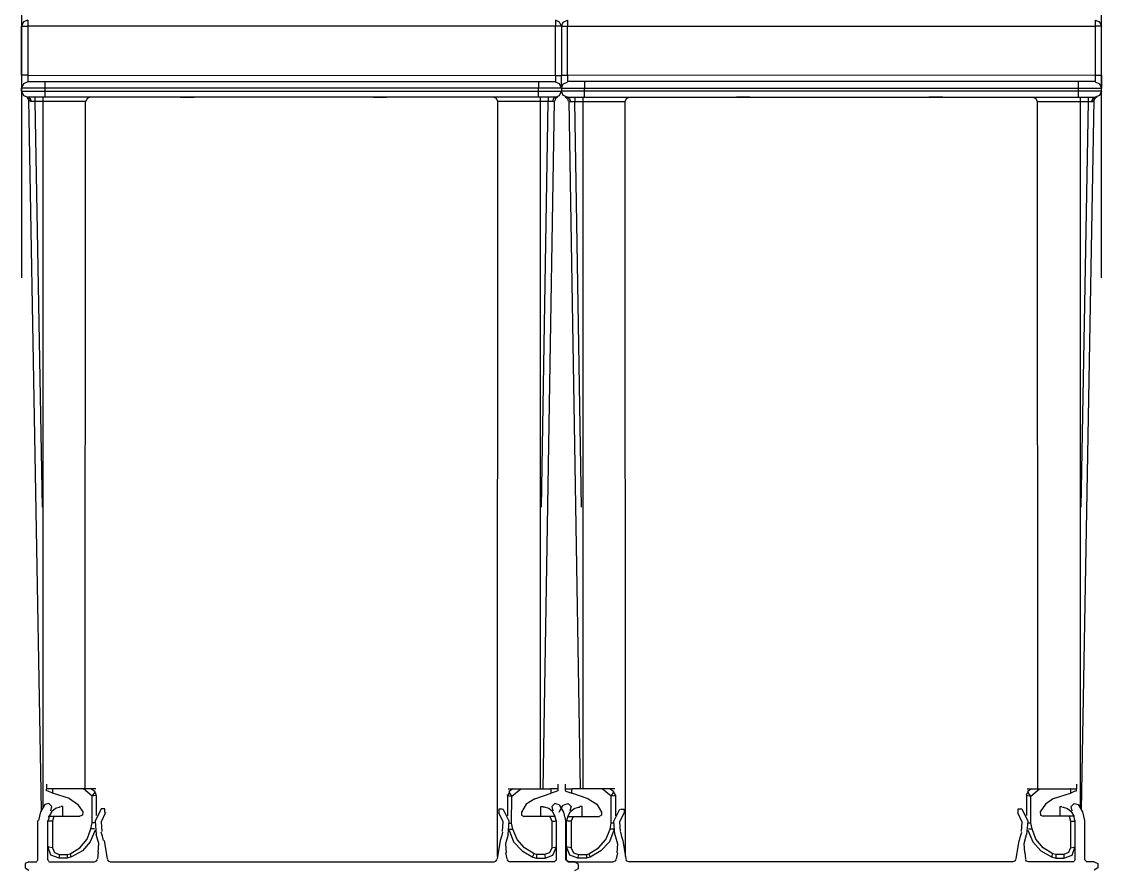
# Model space of a CAD drawing. Header units: millimetres. Extents: x 0 to 99.3, y 0 to 70.2.
# Drawn here: x 21.5527 to 21.7306, y 31.1123 to 31.2522 of the extents above; entities that cross this region are included whole.
import ezdxf

# ---------------------------------------------------------------- set-up
doc = ezdxf.new("R2010")
doc.units = ezdxf.units.MM
doc.layers.add('Muebles', color=2, linetype='Continuous')

# ---------------------------------------------------------------- blocks, each defined once
blk = doc.blocks.new('racki')
at = {"layer": 'Muebles'}
for p, q in [((1558.97883, 470.62778), (1558.97823, 470.62748)), ((1558.97823, 470.62748), (1558.97823, 470.62678)), ((1558.97823, 470.62678), (1558.97883, 470.62638)), ((1559.0694, 470.62735), (1559.0688, 470.62775)), ((1559.0688, 470.62635), (1559.0694, 470.62665)), ((1559.0694, 470.62665), (1559.0694, 470.62735)), ((1559.58703, 470.62735), (1559.58763, 470.62775)), ((1559.58703, 470.62665), (1559.58703, 470.62735)), ((1559.58763, 470.62635), (1559.58703, 470.62665)), ((1559.6732, 470.62778), (1559.6726, 470.62748)), ((1559.6726, 470.62748), (1559.6726, 470.62678)), ((1559.6726, 470.62678), (1559.6732, 470.62638)), ((1558.97883, 470.62638), (1558.98003, 470.62638)), ((1558.98013, 470.62617), (1558.98003, 470.62627)), ((1558.98023, 470.62607), (1558.98013, 470.62617)), ((1558.98033, 470.62607), (1558.98033, 470.61957)), ((1558.98183, 470.62607), (1558.98183, 470.61957)), ((1558.98243, 470.62527), (1558.98183, 470.62387)), ((1558.98203, 470.62617), (1558.98193, 470.62607)), ((1558.98213, 470.62627), (1558.98203, 470.62617)), ((1558.98213, 470.62637), (1558.98954, 470.62637)), ((1558.98373, 470.62577), (1558.98243, 470.62527)), ((1558.98263, 470.62407), (1558.98303, 470.62487)), ((1558.98303, 470.62487), (1558.98383, 470.62517)), ((1558.98513, 470.62577), (1558.98373, 470.62577)), ((1558.98373, 470.62557), (1558.98373, 470.62577)), ((1558.98383, 470.62517), (1558.98373, 470.62557)), ((1558.98383, 470.62517), (1558.98513, 470.62517)), ((1558.98573, 470.62557), (1558.98513, 470.62577)), ((1558.98513, 470.62567), (1558.98513, 470.62577)), ((1558.98513, 470.62547), (1558.98513, 470.62567)), ((1558.98513, 470.62517), (1558.98513, 470.62547)), ((1558.98513, 470.62517), (1558.98553, 470.62507)), ((1558.98563, 470.62527), (1558.98553, 470.62507)), ((1558.98553, 470.62507), (1558.98713, 470.62407)), ((1558.98573, 470.62547), (1558.98563, 470.62527)), ((1558.98573, 470.62557), (1558.98573, 470.62547)), ((1558.98753, 470.62457), (1558.98573, 470.62557)), ((1558.98984, 470.62627), (1558.98954, 470.62637)), ((1558.99004, 470.62597), (1558.98984, 470.62627)), ((1558.99024, 470.62487), (1558.99004, 470.62587)), ((1558.99024, 470.62337), (1558.99014, 470.62487)), ((1558.99114, 470.62287), (1558.99164, 470.62587)), ((1558.99157, 470.62546), (1558.99154, 470.5011)), ((1558.99184, 470.62627), (1558.99164, 470.62597)), ((1558.99214, 470.62637), (1558.99184, 470.62627)), ((1559.05539, 470.62636), (1558.99214, 470.62637)), ((1559.05569, 470.62626), (1559.05539, 470.62636)), ((1559.05589, 470.62595), (1559.05569, 470.62626)), ((1559.05639, 470.62285), (1559.05589, 470.62585)), ((1559.05739, 470.62485), (1559.05729, 470.62335)), ((1559.05739, 470.62485), (1559.05749, 470.62585)), ((1559.05769, 470.62625), (1559.05749, 470.62595)), ((1559.05799, 470.62635), (1559.05769, 470.62625)), ((1559.0655, 470.62635), (1559.05799, 470.62635)), ((1559.05999, 470.62455), (1559.0618, 470.62555)), ((1559.062, 470.62505), (1559.0604, 470.62405)), ((1559.0618, 470.62555), (1559.0625, 470.62575)), ((1559.0618, 470.62555), (1559.0619, 470.62545)), ((1559.0619, 470.62545), (1559.0619, 470.62525)), ((1559.0619, 470.62525), (1559.062, 470.62505)), ((1559.0625, 470.62515), (1559.062, 470.62505)), ((1559.0625, 470.62575), (1559.0638, 470.62575)), ((1559.0625, 470.62565), (1559.0625, 470.62575)), ((1559.0625, 470.62545), (1559.0625, 470.62565)), ((1559.0625, 470.62515), (1559.0625, 470.62545)), ((1559.0638, 470.62515), (1559.0625, 470.62515)), ((1559.0638, 470.62555), (1559.0638, 470.62575)), ((1559.0638, 470.62575), (1559.0652, 470.62525)), ((1559.0638, 470.62515), (1559.0638, 470.62555)), ((1559.0646, 470.62485), (1559.0638, 470.62515)), ((1559.0649, 470.62405), (1559.0646, 470.62485)), ((1559.0652, 470.62525), (1559.0657, 470.62385)), ((1559.0656, 470.62615), (1559.0655, 470.62625)), ((1559.0657, 470.62605), (1559.0656, 470.62615)), ((1559.0657, 470.62605), (1559.0657, 470.61955)), ((1559.0674, 470.62615), (1559.0673, 470.62605)), ((1559.0673, 470.62605), (1559.0673, 470.61955)), ((1559.0675, 470.62625), (1559.0674, 470.62615)), ((1559.0688, 470.62635), (1559.0675, 470.62635)), ((1559.58763, 470.62635), (1559.58893, 470.62635)), ((1559.58893, 470.62625), (1559.58903, 470.62615)), ((1559.58903, 470.62615), (1559.58913, 470.62605)), ((1559.58913, 470.62605), (1559.58913, 470.61955)), ((1559.59073, 470.62605), (1559.59083, 470.62615)), ((1559.59073, 470.62605), (1559.59073, 470.61955)), ((1559.59123, 470.62525), (1559.59073, 470.62385)), ((1559.59083, 470.62615), (1559.59093, 470.62625)), ((1559.59093, 470.62635), (1559.59844, 470.62635)), ((1559.59263, 470.62575), (1559.59123, 470.62525)), ((1559.59153, 470.62405), (1559.59183, 470.62485)), ((1559.59183, 470.62485), (1559.59263, 470.62515)), ((1559.59393, 470.62575), (1559.59263, 470.62575)), ((1559.59263, 470.62555), (1559.59263, 470.62575)), ((1559.59263, 470.62515), (1559.59263, 470.62555)), ((1559.59263, 470.62515), (1559.59393, 470.62515)), ((1559.59463, 470.62555), (1559.59393, 470.62575)), ((1559.59393, 470.62565), (1559.59393, 470.62575)), ((1559.59393, 470.62545), (1559.59393, 470.62565)), ((1559.59393, 470.62515), (1559.59393, 470.62545)), ((1559.59393, 470.62515), (1559.59443, 470.62505)), ((1559.59453, 470.62525), (1559.59443, 470.62505)), ((1559.59443, 470.62505), (1559.59603, 470.62405)), ((1559.59463, 470.62555), (1559.59453, 470.62545)), ((1559.59453, 470.62545), (1559.59453, 470.62525)), ((1559.59643, 470.62455), (1559.59463, 470.62555)), ((1559.59844, 470.62635), (1559.59874, 470.62625)), ((1559.59874, 470.62625), (1559.59894, 470.62595)), ((1559.59904, 470.62485), (1559.59894, 470.62585)), ((1559.59904, 470.62485), (1559.59914, 470.62335)), ((1559.60004, 470.62285), (1559.60054, 470.62585)), ((1559.60054, 470.62595), (1559.60074, 470.62626)), ((1559.60074, 470.62626), (1559.60104, 470.62636)), ((1559.60104, 470.62636), (1559.66429, 470.62637)), ((1559.66429, 470.62637), (1559.66459, 470.62627)), ((1559.66459, 470.62627), (1559.66479, 470.62597)), ((1559.66529, 470.62287), (1559.66479, 470.62587)), ((1559.66486, 470.62546), (1559.66489, 470.5011)), ((1559.66619, 470.62487), (1559.66639, 470.62587)), ((1559.66619, 470.62337), (1559.66629, 470.62487)), ((1559.66639, 470.62597), (1559.66659, 470.62627)), ((1559.66659, 470.62627), (1559.66689, 470.62637)), ((1559.6743, 470.62637), (1559.66689, 470.62637)), ((1559.66889, 470.62457), (1559.6707, 470.62557)), ((1559.6709, 470.62507), (1559.66929, 470.62407)), ((1559.6707, 470.62557), (1559.6713, 470.62577)), ((1559.6707, 470.62557), (1559.6707, 470.62547)), ((1559.6707, 470.62547), (1559.6708, 470.62527)), ((1559.6708, 470.62527), (1559.6709, 470.62507)), ((1559.6713, 470.62517), (1559.6709, 470.62507)), ((1559.6713, 470.62577), (1559.6727, 470.62577)), ((1559.6713, 470.62567), (1559.6713, 470.62577)), ((1559.6713, 470.62547), (1559.6713, 470.62567)), ((1559.6713, 470.62517), (1559.6713, 470.62547)), ((1559.6726, 470.62517), (1559.6713, 470.62517)), ((1559.6726, 470.62517), (1559.6727, 470.62557)), ((1559.6734, 470.62487), (1559.6726, 470.62517)), ((1559.6727, 470.62557), (1559.6727, 470.62577)), ((1559.6727, 470.62577), (1559.674, 470.62527)), ((1559.6732, 470.62638), (1559.6744, 470.62638)), ((1559.6738, 470.62407), (1559.6734, 470.62487)), ((1559.674, 470.62527), (1559.6746, 470.62387)), ((1559.6743, 470.62627), (1559.6744, 470.62617)), ((1559.6745, 470.62617), (1559.6744, 470.62627)), ((1559.6744, 470.62617), (1559.6745, 470.62607)), ((1559.6746, 470.62607), (1559.6745, 470.62617)), ((1559.6746, 470.62607), (1559.6746, 470.61957)), ((1559.6747, 470.62607), (1559.6747, 470.61957)), ((1558.98213, 470.62397), (1558.98183, 470.62387)), ((1558.98263, 470.62407), (1558.98213, 470.62397)), ((1558.98263, 470.61967), (1558.98263, 470.62407)), ((1558.98713, 470.62407), (1558.98833, 470.62267)), ((1558.98894, 470.62307), (1558.98753, 470.62457)), ((1558.98964, 470.62117), (1558.98894, 470.62307)), ((1558.98984, 470.62187), (1558.99024, 470.62337)), ((1559.05729, 470.62335), (1559.05769, 470.62185)), ((1559.05789, 470.62115), (1559.05869, 470.62305)), ((1559.05869, 470.62305), (1559.05999, 470.62455)), ((1559.0604, 470.62405), (1559.05919, 470.62265)), ((1559.0649, 470.61965), (1559.0649, 470.62405)), ((1559.0649, 470.62405), (1559.0655, 470.62395)), ((1559.0655, 470.62395), (1559.0657, 470.62385)), ((1559.59093, 470.62395), (1559.59073, 470.62385)), ((1559.59153, 470.62405), (1559.59093, 470.62395)), ((1559.59153, 470.61965), (1559.59153, 470.62405)), ((1559.59603, 470.62405), (1559.59724, 470.62265)), ((1559.59774, 470.62305), (1559.59643, 470.62455)), ((1559.59854, 470.62115), (1559.59774, 470.62305)), ((1559.59914, 470.62335), (1559.59874, 470.62185)), ((1559.66659, 470.62187), (1559.66619, 470.62337)), ((1559.66679, 470.62117), (1559.66749, 470.62307)), ((1559.66749, 470.62307), (1559.66889, 470.62457)), ((1559.66929, 470.62407), (1559.66809, 470.62267)), ((1559.6738, 470.61967), (1559.6738, 470.62407)), ((1559.6738, 470.62407), (1559.6743, 470.62397)), ((1559.6743, 470.62397), (1559.6746, 470.62387)), ((1558.98833, 470.62267), (1558.98904, 470.62097)), ((1558.98984, 470.62187), (1558.98964, 470.61967)), ((1558.99074, 470.62137), (1558.99064, 470.61977)), ((1558.99074, 470.62147), (1558.99094, 470.62217)), ((1558.99094, 470.62217), (1558.99114, 470.62287)), ((1559.05649, 470.62285), (1559.05669, 470.62215)), ((1559.05669, 470.62215), (1559.05689, 470.62145)), ((1559.05689, 470.61975), (1559.05679, 470.62135)), ((1559.05789, 470.61965), (1559.05769, 470.62185)), ((1559.05919, 470.62265), (1559.05859, 470.62095)), ((1559.59724, 470.62265), (1559.59784, 470.62095)), ((1559.59854, 470.61965), (1559.59874, 470.62185)), ((1559.59974, 470.62215), (1559.59954, 470.62145)), ((1559.59954, 470.61975), (1559.59964, 470.62135)), ((1559.59994, 470.62285), (1559.59974, 470.62215)), ((1559.66549, 470.62217), (1559.66529, 470.62287)), ((1559.66569, 470.62147), (1559.66549, 470.62217)), ((1559.66569, 470.62137), (1559.66579, 470.61977)), ((1559.66659, 470.62187), (1559.66679, 470.61967)), ((1559.66809, 470.62267), (1559.66739, 470.62097)), ((1558.98033, 470.61957), (1558.98063, 470.61817)), ((1558.98213, 470.61967), (1558.98183, 470.61957)), ((1558.98193, 470.61957), (1558.98213, 470.61877)), ((1558.98263, 470.61967), (1558.98213, 470.61967)), ((1558.98293, 470.61887), (1558.98263, 470.61967)), ((1558.98904, 470.62097), (1558.98924, 470.61997)), ((1558.98934, 470.62097), (1558.98904, 470.62097)), ((1558.98924, 470.61997), (1558.98923, 470.61556)), ((1558.98964, 470.61997), (1558.98924, 470.61997)), ((1558.98964, 470.62097), (1558.98934, 470.62097)), ((1558.98964, 470.61967), (1558.99064, 470.61767)), ((1558.99064, 470.61977), (1558.99134, 470.61827)), ((1559.05619, 470.61825), (1559.05689, 470.61975)), ((1559.05689, 470.61765), (1559.05789, 470.61965)), ((1559.05799, 470.62095), (1559.05819, 470.62095)), ((1559.05799, 470.61995), (1559.05839, 470.61995)), ((1559.05819, 470.62095), (1559.05859, 470.62095)), ((1559.05859, 470.62095), (1559.05839, 470.61995)), ((1559.05839, 470.61995), (1559.05839, 470.61555)), ((1559.0647, 470.61885), (1559.0649, 470.61965)), ((1559.0649, 470.61965), (1559.0655, 470.61965)), ((1559.0654, 470.61875), (1559.0656, 470.61955)), ((1559.0655, 470.61965), (1559.0657, 470.61955)), ((1559.0669, 470.61815), (1559.0672, 470.61955)), ((1559.58953, 470.61815), (1559.58923, 470.61955)), ((1559.59093, 470.61965), (1559.59073, 470.61955)), ((1559.59103, 470.61875), (1559.59083, 470.61955)), ((1559.59153, 470.61965), (1559.59093, 470.61965)), ((1559.59173, 470.61885), (1559.59153, 470.61965)), ((1559.59784, 470.62095), (1559.59804, 470.61995)), ((1559.59824, 470.62095), (1559.59784, 470.62095)), ((1559.59804, 470.61995), (1559.59804, 470.61555)), ((1559.59844, 470.61995), (1559.59804, 470.61995)), ((1559.59844, 470.62095), (1559.59824, 470.62095)), ((1559.59954, 470.61765), (1559.59854, 470.61965)), ((1559.60024, 470.61825), (1559.59954, 470.61975)), ((1559.66579, 470.61977), (1559.66509, 470.61827)), ((1559.66679, 470.61967), (1559.66579, 470.61767)), ((1559.66679, 470.62097), (1559.66709, 470.62097)), ((1559.66679, 470.61997), (1559.66719, 470.61997)), ((1559.66709, 470.62097), (1559.66739, 470.62097)), ((1559.66739, 470.62097), (1559.66719, 470.61997)), ((1559.66719, 470.61997), (1559.66719, 470.61556)), ((1559.6735, 470.61887), (1559.6738, 470.61967)), ((1559.6738, 470.61967), (1559.6743, 470.61967)), ((1559.6743, 470.61967), (1559.6746, 470.61957)), ((1559.6745, 470.61957), (1559.6743, 470.61877)), ((1559.6747, 470.61957), (1559.675, 470.61817)), ((1558.98063, 470.61817), (1558.98133, 470.61697)), ((1558.98203, 470.61887), (1558.98213, 470.61887)), ((1558.98213, 470.61887), (1558.98233, 470.61887)), ((1558.98213, 470.61877), (1558.98253, 470.61807)), ((1558.98233, 470.61887), (1558.98253, 470.61887)), ((1558.98263, 470.61727), (1558.98243, 470.61797)), ((1558.98253, 470.61887), (1558.98293, 470.61887)), ((1558.98253, 470.61807), (1558.98313, 470.61757)), ((1558.98293, 470.61887), (1558.98723, 470.61887)), ((1558.98443, 470.61887), (1558.98443, 470.61727)), ((1558.98683, 470.61687), (1558.98763, 470.61817)), ((1558.98763, 470.61867), (1558.98723, 470.61887)), ((1558.98763, 470.61817), (1558.98763, 470.61867)), ((1558.98993, 470.61536), (1558.98994, 470.61877)), ((1558.99074, 470.61767), (1558.99134, 470.61766)), ((1558.99134, 470.61766), (1558.99134, 470.61827)), ((1559.05629, 470.61825), (1559.05629, 470.61765)), ((1559.05769, 470.61535), (1559.05769, 470.61875)), ((1559.05989, 470.61815), (1559.05999, 470.61865)), ((1559.06079, 470.61685), (1559.05989, 470.61815)), ((1559.05999, 470.61865), (1559.06039, 470.61885)), ((1559.0647, 470.61885), (1559.06039, 470.61885)), ((1559.0632, 470.61885), (1559.0632, 470.61725)), ((1559.0644, 470.61755), (1559.065, 470.61805)), ((1559.065, 470.61885), (1559.0647, 470.61885)), ((1559.0653, 470.61885), (1559.065, 470.61885)), ((1559.065, 470.61805), (1559.0654, 470.61875)), ((1559.0652, 470.61795), (1559.065, 470.61725)), ((1559.0655, 470.61885), (1559.0653, 470.61885)), ((1559.0656, 470.61885), (1559.0655, 470.61885)), ((1559.0662, 470.61694), (1559.0669, 470.61815)), ((1559.06674, 470.61787), (1559.0688, 470.50078)), ((1559.58969, 470.61787), (1559.58763, 470.50078)), ((1559.59023, 470.61694), (1559.58953, 470.61815)), ((1559.59083, 470.61885), (1559.59093, 470.61885)), ((1559.59093, 470.61885), (1559.59113, 470.61885)), ((1559.59143, 470.61805), (1559.59103, 470.61875)), ((1559.59113, 470.61885), (1559.59143, 470.61885)), ((1559.59123, 470.61795), (1559.59143, 470.61725)), ((1559.59143, 470.61885), (1559.59173, 470.61885)), ((1559.59203, 470.61755), (1559.59143, 470.61805)), ((1559.59173, 470.61885), (1559.59604, 470.61885)), ((1559.59323, 470.61885), (1559.59323, 470.61725)), ((1559.59564, 470.61685), (1559.59654, 470.61815)), ((1559.59644, 470.61865), (1559.59604, 470.61885)), ((1559.59654, 470.61815), (1559.59644, 470.61865)), ((1559.59874, 470.61535), (1559.59874, 470.61875)), ((1559.60014, 470.61825), (1559.60014, 470.61765)), ((1559.66509, 470.61766), (1559.66509, 470.61827)), ((1559.66569, 470.61767), (1559.66509, 470.61766)), ((1559.66649, 470.61536), (1559.66649, 470.61877)), ((1559.6688, 470.61867), (1559.6692, 470.61887)), ((1559.6688, 470.61817), (1559.6688, 470.61867)), ((1559.6696, 470.61687), (1559.6688, 470.61817)), ((1559.6735, 470.61887), (1559.6692, 470.61887)), ((1559.672, 470.61887), (1559.672, 470.61727)), ((1559.6739, 470.61807), (1559.6733, 470.61757)), ((1559.6739, 470.61887), (1559.6735, 470.61887)), ((1559.6738, 470.61727), (1559.674, 470.61797)), ((1559.6741, 470.61887), (1559.6739, 470.61887)), ((1559.6743, 470.61877), (1559.6739, 470.61807)), ((1559.6743, 470.61887), (1559.6741, 470.61887)), ((1559.6744, 470.61887), (1559.6743, 470.61887)), ((1559.6758, 470.61817), (1559.6751, 470.61697)), ((1558.98143, 470.61697), (1558.98213, 470.61677)), ((1558.98213, 470.61677), (1558.98263, 470.61727)), ((1558.98543, 470.61597), (1558.98273, 470.61506)), ((1558.98313, 470.61757), (1558.98383, 470.61737)), ((1558.98383, 470.61737), (1558.98393, 470.61737)), ((1558.98393, 470.61737), (1558.98403, 470.61737)), ((1558.98443, 470.61727), (1558.98403, 470.61727)), ((1558.98543, 470.61597), (1558.98683, 470.61687)), ((1559.05629, 470.61765), (1559.05689, 470.61765)), ((1559.06209, 470.61595), (1559.06079, 470.61685)), ((1559.06209, 470.61595), (1559.0649, 470.61504)), ((1559.0632, 470.61725), (1559.0635, 470.61725)), ((1559.0636, 470.61735), (1559.0637, 470.61735)), ((1559.0637, 470.61735), (1559.0644, 470.61755)), ((1559.0637, 470.61735), (1559.0638, 470.61735)), ((1559.065, 470.61725), (1559.0655, 470.61674)), ((1559.0655, 470.61674), (1559.0662, 470.61694)), ((1559.0665, 470.50108), (1559.06653, 470.61751)), ((1559.58993, 470.50108), (1559.5899, 470.61751)), ((1559.59093, 470.61674), (1559.59023, 470.61694)), ((1559.59143, 470.61725), (1559.59093, 470.61674)), ((1559.59433, 470.61595), (1559.59153, 470.61504)), ((1559.59273, 470.61735), (1559.59203, 470.61755)), ((1559.59273, 470.61735), (1559.59263, 470.61735)), ((1559.59283, 470.61735), (1559.59273, 470.61735)), ((1559.59323, 470.61725), (1559.59293, 470.61725)), ((1559.59433, 470.61595), (1559.59564, 470.61685)), ((1559.60014, 470.61765), (1559.59954, 470.61765)), ((1559.671, 470.61597), (1559.6696, 470.61687)), ((1559.671, 470.61597), (1559.6737, 470.61506)), ((1559.672, 470.61727), (1559.6724, 470.61727)), ((1559.6725, 470.61737), (1559.6724, 470.61737)), ((1559.6726, 470.61737), (1559.6725, 470.61737)), ((1559.6733, 470.61757), (1559.6726, 470.61737)), ((1559.6743, 470.61677), (1559.6738, 470.61727)), ((1559.675, 470.61697), (1559.6743, 470.61677)), ((1558.98163, 470.61466), (1558.98193, 470.61476)), ((1558.98163, 470.61436), (1558.98163, 470.61466)), ((1558.98163, 470.61436), (1558.98193, 470.61436)), ((1558.98163, 470.61356), (1558.98163, 470.61436)), ((1558.98193, 470.61476), (1558.98273, 470.61506)), ((1558.98193, 470.61436), (1558.98263, 470.61436)), ((1558.98223, 470.501), (1558.98412, 470.61436)), ((1558.98263, 470.61436), (1558.98283, 470.61436)), ((1558.98273, 470.61506), (1558.98273, 470.61436)), ((1558.98553, 470.61436), (1558.98283, 470.61436)), ((1558.98453, 470.5011), (1558.98456, 470.61436)), ((1558.98773, 470.61436), (1558.98553, 470.61436)), ((1558.98923, 470.61556), (1558.98773, 470.61436)), ((1558.98923, 470.61436), (1558.98773, 470.61436)), ((1558.98903, 470.61436), (1558.98963, 470.61476)), ((1558.98973, 470.61546), (1558.98923, 470.61556)), ((1558.98923, 470.61556), (1558.98953, 470.61506)), ((1558.98983, 470.61436), (1558.98923, 470.61436)), ((1558.98953, 470.61486), (1558.98973, 470.61506)), ((1558.98953, 470.61506), (1558.98963, 470.61476)), ((1558.98993, 470.61536), (1558.98973, 470.61546)), ((1558.98973, 470.61506), (1558.98983, 470.61536)), ((1558.98993, 470.61536), (1558.98993, 470.61526)), ((1559.05769, 470.61535), (1559.05789, 470.61545)), ((1559.05769, 470.61535), (1559.05769, 470.61525)), ((1559.05769, 470.61535), (1559.05779, 470.61505)), ((1559.05779, 470.61505), (1559.05799, 470.61485)), ((1559.05779, 470.61434), (1559.05829, 470.61434)), ((1559.05789, 470.61545), (1559.05839, 470.61555)), ((1559.05799, 470.61505), (1559.05789, 470.61475)), ((1559.05849, 470.61434), (1559.05789, 470.61475)), ((1559.05839, 470.61555), (1559.05799, 470.61505)), ((1559.05829, 470.61434), (1559.05979, 470.61434)), ((1559.05839, 470.61555), (1559.05979, 470.61434)), ((1559.05952, 470.61434), (1559.05949, 470.50108)), ((1559.05979, 470.61434), (1559.06209, 470.61434)), ((1559.06209, 470.61434), (1559.0648, 470.61434)), ((1559.0649, 470.61434), (1559.0648, 470.61434)), ((1559.0649, 470.61434), (1559.0649, 470.61504)), ((1559.0649, 470.61504), (1559.0656, 470.61474)), ((1559.0649, 470.61434), (1559.0656, 470.61434)), ((1559.0656, 470.61474), (1559.0659, 470.61464)), ((1559.0656, 470.61434), (1559.0659, 470.61434)), ((1559.0659, 470.61464), (1559.0659, 470.61434)), ((1559.0659, 470.61354), (1559.0659, 470.61434)), ((1559.59083, 470.61474), (1559.59053, 470.61464)), ((1559.59053, 470.61464), (1559.59053, 470.61434)), ((1559.59053, 470.61354), (1559.59053, 470.61434)), ((1559.59083, 470.61434), (1559.59053, 470.61434)), ((1559.59153, 470.61504), (1559.59083, 470.61474)), ((1559.59153, 470.61434), (1559.59083, 470.61434)), ((1559.59153, 470.61434), (1559.59153, 470.61504)), ((1559.59153, 470.61434), (1559.59163, 470.61434)), ((1559.59433, 470.61434), (1559.59163, 470.61434)), ((1559.59664, 470.61434), (1559.59433, 470.61434)), ((1559.59804, 470.61555), (1559.59664, 470.61434)), ((1559.59814, 470.61434), (1559.59664, 470.61434)), ((1559.59691, 470.61434), (1559.59693, 470.50108)), ((1559.59794, 470.61434), (1559.59854, 470.61475)), ((1559.59854, 470.61545), (1559.59804, 470.61555)), ((1559.59804, 470.61555), (1559.59844, 470.61505)), ((1559.59864, 470.61434), (1559.59814, 470.61434)), ((1559.59864, 470.61505), (1559.59844, 470.61485)), ((1559.59844, 470.61505), (1559.59854, 470.61475)), ((1559.59874, 470.61535), (1559.59854, 470.61545)), ((1559.59874, 470.61535), (1559.59864, 470.61505)), ((1559.59874, 470.61535), (1559.59874, 470.61525)), ((1559.66649, 470.61536), (1559.66669, 470.61546)), ((1559.66649, 470.61536), (1559.66649, 470.61526)), ((1559.66669, 470.61506), (1559.66659, 470.61536)), ((1559.66659, 470.61436), (1559.6672, 470.61436)), ((1559.66669, 470.61546), (1559.66719, 470.61556)), ((1559.66689, 470.61486), (1559.66669, 470.61506)), ((1559.66689, 470.61506), (1559.66679, 470.61476)), ((1559.6674, 470.61436), (1559.66679, 470.61476)), ((1559.66719, 470.61556), (1559.66689, 470.61506)), ((1559.66719, 470.61556), (1559.6687, 470.61436)), ((1559.6672, 470.61436), (1559.6687, 470.61436)), ((1559.6687, 470.61436), (1559.6709, 470.61436)), ((1559.6709, 470.61436), (1559.6736, 470.61436)), ((1559.6719, 470.5011), (1559.67187, 470.61436)), ((1559.6742, 470.501), (1559.67231, 470.61436)), ((1559.6738, 470.61436), (1559.6736, 470.61436)), ((1559.6737, 470.61506), (1559.6737, 470.61436)), ((1559.6745, 470.61476), (1559.6737, 470.61506)), ((1559.6745, 470.61436), (1559.6738, 470.61436)), ((1559.6748, 470.61466), (1559.6745, 470.61476)), ((1559.6748, 470.61436), (1559.6745, 470.61436)), ((1559.6748, 470.61436), (1559.6748, 470.61466)), ((1559.6748, 470.61356), (1559.6748, 470.61436)), ((1558.98435, 470.56795), (1558.98323, 470.5011)), ((1559.0678, 470.50108), (1559.06662, 470.56793)), ((1559.58863, 470.50108), (1559.58981, 470.56793)), ((1559.67208, 470.56795), (1559.6732, 470.5011)), ((1559.07, 470.45529), (1559.07, 470.53015)), ((1559.58643, 470.53015), (1559.58643, 470.45529)), ((1558.98203, 470.5004), (1558.98133, 470.5001)), ((1558.98163, 470.5003), (1558.98203, 470.5006)), ((1558.98203, 470.5006), (1558.98213, 470.501)), ((1558.98203, 470.5004), (1558.98233, 470.5006)), ((1558.98203, 470.5004), (1558.98283, 470.5004)), ((1558.98223, 470.501), (1558.98223, 470.5011)), ((1558.98223, 470.5011), (1558.98243, 470.5011)), ((1558.98233, 470.5006), (1558.98253, 470.5011)), ((1558.98243, 470.5011), (1558.98253, 470.5011)), ((1558.98253, 470.5011), (1558.98323, 470.5011)), ((1558.98283, 470.5004), (1558.98483, 470.5004)), ((1558.98323, 470.5011), (1558.98453, 470.5011)), ((1558.98323, 470.5006), (1558.98323, 470.5011)), ((1558.98323, 470.5004), (1558.98323, 470.5006)), ((1558.98453, 470.5006), (1558.98453, 470.5011)), ((1558.98453, 470.5011), (1558.98723, 470.5011)), ((1558.98453, 470.5004), (1558.98453, 470.5006)), ((1558.98483, 470.5004), (1558.98483, 470.5001)), ((1558.98483, 470.5004), (1559.0662, 470.50038)), ((1558.98723, 470.5011), (1558.98944, 470.5011)), ((1558.98944, 470.5011), (1558.99094, 470.5011)), ((1558.99094, 470.5011), (1558.99154, 470.5011)), ((1558.99154, 470.5011), (1558.99174, 470.5006)), ((1558.99174, 470.5006), (1558.99224, 470.5004)), ((1559.00985, 470.50039), (1559.01205, 470.50039)), ((1559.01205, 470.50039), (1559.00985, 470.50039)), ((1559.00985, 470.50039), (1559.01205, 470.50039)), ((1559.00985, 470.50039), (1559.01205, 470.50039)), ((1559.00985, 470.50039), (1559.01205, 470.50039)), ((1559.01205, 470.50039), (1559.00985, 470.50039)), ((1559.00985, 470.50039), (1559.01205, 470.50039)), ((1559.01205, 470.50039), (1559.00985, 470.50039)), ((1559.00985, 470.50039), (1559.01205, 470.50039)), ((1559.01205, 470.50039), (1559.00985, 470.50039)), ((1559.01205, 470.50039), (1559.00985, 470.50039)), ((1559.01115, 470.50039), (1559.01095, 470.50039)), ((1559.01185, 470.50039), (1559.01115, 470.50039)), ((1559.01185, 470.50039), (1559.01205, 470.50039)), ((1559.01205, 470.50039), (1559.01185, 470.50039)), ((1559.02376, 470.50039), (1559.02697, 470.50039)), ((1559.04388, 470.50038), (1559.04158, 470.50038)), ((1559.04158, 470.50038), (1559.04388, 470.50038)), ((1559.04388, 470.50038), (1559.04158, 470.50038)), ((1559.04158, 470.50038), (1559.04388, 470.50038)), ((1559.04208, 470.50038), (1559.04158, 470.50038)), ((1559.04158, 470.50038), (1559.04388, 470.50038)), ((1559.04388, 470.50038), (1559.04158, 470.50038)), ((1559.04158, 470.50038), (1559.04388, 470.50038)), ((1559.04158, 470.50038), (1559.04388, 470.50038)), ((1559.04158, 470.50038), (1559.04388, 470.50038)), ((1559.04388, 470.50038), (1559.04158, 470.50038)), ((1559.04158, 470.50038), (1559.04388, 470.50038)), ((1559.04158, 470.50038), (1559.04388, 470.50038)), ((1559.04318, 470.50038), (1559.04208, 470.50038)), ((1559.04298, 470.50038), (1559.04278, 470.50038)), ((1559.04368, 470.50038), (1559.04298, 470.50038)), ((1559.04368, 470.50038), (1559.04318, 470.50038)), ((1559.04388, 470.50038), (1559.04368, 470.50038)), ((1559.04368, 470.50038), (1559.04388, 470.50038)), ((1559.04388, 470.50038), (1559.04368, 470.50038)), ((1559.05869, 470.50038), (1559.05919, 470.50058)), ((1559.05919, 470.50058), (1559.05939, 470.50108)), ((1559.05949, 470.50108), (1559.05999, 470.50108)), ((1559.05999, 470.50108), (1559.0615, 470.50108)), ((1559.0615, 470.50108), (1559.0638, 470.50108)), ((1559.0638, 470.50108), (1559.0665, 470.50108)), ((1559.0662, 470.50008), (1559.0662, 470.50038)), ((1559.0662, 470.50038), (1559.0681, 470.50038)), ((1559.0665, 470.50108), (1559.0678, 470.50108)), ((1559.0665, 470.50058), (1559.0665, 470.50108)), ((1559.0665, 470.50038), (1559.0665, 470.50058)), ((1559.0678, 470.50108), (1559.0684, 470.50108)), ((1559.0678, 470.50058), (1559.0678, 470.50108)), ((1559.0678, 470.50038), (1559.0678, 470.50058)), ((1559.0681, 470.50038), (1559.069, 470.50038)), ((1559.0686, 470.50058), (1559.0684, 470.50108)), ((1559.0684, 470.50108), (1559.0686, 470.50108)), ((1559.0686, 470.50108), (1559.0687, 470.50088)), ((1559.069, 470.50038), (1559.0686, 470.50058)), ((1559.0687, 470.50088), (1559.0688, 470.50088)), ((1559.0688, 470.50098), (1559.0688, 470.50078)), ((1559.0688, 470.50088), (1559.0688, 470.50068)), ((1559.0688, 470.50088), (1559.0688, 470.50078)), ((1559.0688, 470.50078), (1559.0689, 470.50068)), ((1559.0688, 470.50068), (1559.069, 470.50048)), ((1559.0689, 470.50068), (1559.069, 470.50058)), ((1559.069, 470.50058), (1559.069, 470.50038)), ((1559.069, 470.50058), (1559.069, 470.50048)), ((1559.069, 470.50048), (1559.0693, 470.50028)), ((1559.0697, 470.50008), (1559.069, 470.50038)), ((1559.58673, 470.50008), (1559.58743, 470.50038)), ((1559.58743, 470.50048), (1559.58713, 470.50028)), ((1559.58763, 470.50068), (1559.58743, 470.50048)), ((1559.58753, 470.50068), (1559.58743, 470.50058)), ((1559.58743, 470.50058), (1559.58743, 470.50038)), ((1559.58743, 470.50038), (1559.58783, 470.50058)), ((1559.58743, 470.50058), (1559.58743, 470.50048)), ((1559.58833, 470.50038), (1559.58743, 470.50038)), ((1559.58763, 470.50078), (1559.58753, 470.50068)), ((1559.58763, 470.50098), (1559.58763, 470.50078)), ((1559.58763, 470.50088), (1559.58763, 470.50068)), ((1559.58773, 470.50088), (1559.58763, 470.50088)), ((1559.58763, 470.50088), (1559.58763, 470.50078)), ((1559.58783, 470.50108), (1559.58773, 470.50088)), ((1559.58783, 470.50058), (1559.58803, 470.50108)), ((1559.58803, 470.50108), (1559.58783, 470.50108)), ((1559.58863, 470.50108), (1559.58803, 470.50108)), ((1559.59023, 470.50038), (1559.58833, 470.50038)), ((1559.58993, 470.50108), (1559.58863, 470.50108)), ((1559.58863, 470.50058), (1559.58863, 470.50108)), ((1559.58863, 470.50038), (1559.58863, 470.50058)), ((1559.58993, 470.50058), (1559.58993, 470.50108)), ((1559.59263, 470.50108), (1559.58993, 470.50108)), ((1559.58993, 470.50038), (1559.58993, 470.50058)), ((1559.6716, 470.5004), (1559.59023, 470.50038)), ((1559.59023, 470.50008), (1559.59023, 470.50038)), ((1559.59493, 470.50108), (1559.59263, 470.50108)), ((1559.59643, 470.50108), (1559.59493, 470.50108)), ((1559.59693, 470.50108), (1559.59643, 470.50108)), ((1559.59724, 470.50058), (1559.59703, 470.50108)), ((1559.59774, 470.50038), (1559.59724, 470.50058)), ((1559.61255, 470.50038), (1559.61485, 470.50038)), ((1559.61485, 470.50038), (1559.61255, 470.50038)), ((1559.61255, 470.50038), (1559.61485, 470.50038)), ((1559.61485, 470.50038), (1559.61255, 470.50038)), ((1559.61485, 470.50038), (1559.61255, 470.50038)), ((1559.61255, 470.50038), (1559.61275, 470.50038)), ((1559.61255, 470.50038), (1559.61485, 470.50038)), ((1559.61485, 470.50038), (1559.61255, 470.50038)), ((1559.61275, 470.50038), (1559.61255, 470.50038)), ((1559.61485, 470.50038), (1559.61255, 470.50038)), ((1559.61485, 470.50038), (1559.61255, 470.50038)), ((1559.61255, 470.50038), (1559.61485, 470.50038)), ((1559.61485, 470.50038), (1559.61255, 470.50038)), ((1559.61485, 470.50038), (1559.61255, 470.50038)), ((1559.61255, 470.50038), (1559.61275, 470.50038)), ((1559.61275, 470.50038), (1559.61325, 470.50038)), ((1559.61275, 470.50038), (1559.61345, 470.50038)), ((1559.61325, 470.50038), (1559.61435, 470.50038)), ((1559.61345, 470.50038), (1559.61365, 470.50038)), ((1559.61435, 470.50038), (1559.61485, 470.50038)), ((1559.63266, 470.50039), (1559.62946, 470.50039)), ((1559.64658, 470.50039), (1559.64437, 470.50039)), ((1559.64437, 470.50039), (1559.64658, 470.50039)), ((1559.64658, 470.50039), (1559.64437, 470.50039)), ((1559.64658, 470.50039), (1559.64437, 470.50039)), ((1559.64658, 470.50039), (1559.64437, 470.50039)), ((1559.64437, 470.50039), (1559.64658, 470.50039)), ((1559.64658, 470.50039), (1559.64437, 470.50039)), ((1559.64437, 470.50039), (1559.64658, 470.50039)), ((1559.64658, 470.50039), (1559.64437, 470.50039)), ((1559.64457, 470.50039), (1559.64437, 470.50039)), ((1559.64437, 470.50039), (1559.64457, 470.50039)), ((1559.64437, 470.50039), (1559.64658, 470.50039)), ((1559.64437, 470.50039), (1559.64658, 470.50039)), ((1559.64457, 470.50039), (1559.64527, 470.50039)), ((1559.64527, 470.50039), (1559.64548, 470.50039)), ((1559.66469, 470.5006), (1559.66419, 470.5004)), ((1559.66489, 470.5011), (1559.66469, 470.5006)), ((1559.66549, 470.5011), (1559.66489, 470.5011)), ((1559.66699, 470.5011), (1559.66549, 470.5011)), ((1559.66919, 470.5011), (1559.66699, 470.5011)), ((1559.6719, 470.5011), (1559.66919, 470.5011)), ((1559.6716, 470.5004), (1559.6716, 470.5001)), ((1559.6736, 470.5004), (1559.6716, 470.5004)), ((1559.6732, 470.5011), (1559.6719, 470.5011)), ((1559.6719, 470.5006), (1559.6719, 470.5011)), ((1559.6719, 470.5004), (1559.6719, 470.5006)), ((1559.6739, 470.5011), (1559.6732, 470.5011)), ((1559.6732, 470.5006), (1559.6732, 470.5011)), ((1559.6732, 470.5004), (1559.6732, 470.5006)), ((1559.6744, 470.5004), (1559.6736, 470.5004)), ((1559.6741, 470.5006), (1559.6739, 470.5011)), ((1559.674, 470.5011), (1559.6739, 470.5011)), ((1559.6742, 470.5011), (1559.674, 470.5011)), ((1559.6744, 470.5004), (1559.6741, 470.5006)), ((1559.6742, 470.501), (1559.6742, 470.5011)), ((1559.6744, 470.5006), (1559.6743, 470.501)), ((1559.6748, 470.5003), (1559.6744, 470.5006)), ((1559.6744, 470.5004), (1559.6751, 470.5001)), ((1558.98133, 470.5001), (1558.98103, 470.4994)), ((1558.98103, 470.4989), (1558.98103, 470.4994)), ((1558.98153, 470.4994), (1558.98103, 470.4994)), ((1558.98103, 470.4989), (1558.98133, 470.4982)), ((1558.98103, 470.4989), (1558.98153, 470.4989)), ((1558.98103, 470.4989), (1558.98103, 470.4983)), ((1558.98293, 470.4994), (1558.98153, 470.4994)), ((1558.98153, 470.4989), (1558.98293, 470.4989)), ((1558.98483, 470.4994), (1558.98293, 470.4994)), ((1558.98293, 470.4989), (1558.98483, 470.4989)), ((1558.98483, 470.5001), (1558.98483, 470.4994)), ((1559.0662, 470.49938), (1558.98483, 470.4994)), ((1558.98483, 470.4994), (1558.98483, 470.4989)), ((1558.98483, 470.4989), (1559.0662, 470.49888)), ((1558.98483, 470.4981), (1558.98483, 470.4989)), ((1559.0662, 470.49938), (1559.0662, 470.50008)), ((1559.0662, 470.49888), (1559.0662, 470.49938)), ((1559.0681, 470.49938), (1559.0662, 470.49938)), ((1559.0662, 470.49808), (1559.0662, 470.49888)), ((1559.0662, 470.49888), (1559.0681, 470.49888)), ((1559.0695, 470.49938), (1559.0681, 470.49938)), ((1559.0681, 470.49888), (1559.0695, 470.49888)), ((1559.07, 470.49938), (1559.0695, 470.49938)), ((1559.0695, 470.49888), (1559.07, 470.49887)), ((1559.07, 470.49938), (1559.0697, 470.50008)), ((1559.0697, 470.49817), (1559.07, 470.49887)), ((1559.07, 470.49938), (1559.07, 470.49887)), ((1559.07, 470.49827), (1559.07, 470.49887)), ((1559.58643, 470.49938), (1559.58673, 470.50008)), ((1559.58643, 470.49938), (1559.58643, 470.49887)), ((1559.58643, 470.49938), (1559.58693, 470.49938)), ((1559.58693, 470.49888), (1559.58643, 470.49887)), ((1559.58673, 470.49817), (1559.58643, 470.49887)), ((1559.58643, 470.49827), (1559.58643, 470.49887)), ((1559.58693, 470.49938), (1559.58833, 470.49938)), ((1559.58833, 470.49888), (1559.58693, 470.49888)), ((1559.58833, 470.49938), (1559.59023, 470.49938)), ((1559.59023, 470.49888), (1559.58833, 470.49888)), ((1559.59023, 470.49938), (1559.59023, 470.50008)), ((1559.59023, 470.49938), (1559.6716, 470.4994)), ((1559.59023, 470.49888), (1559.59023, 470.49938)), ((1559.6716, 470.4989), (1559.59023, 470.49888)), ((1559.59023, 470.49808), (1559.59023, 470.49888)), ((1559.6716, 470.5001), (1559.6716, 470.4994)), ((1559.6716, 470.4994), (1559.6716, 470.4989)), ((1559.6716, 470.4994), (1559.6735, 470.4994)), ((1559.6716, 470.4981), (1559.6716, 470.4989)), ((1559.6735, 470.4989), (1559.6716, 470.4989)), ((1559.6735, 470.4994), (1559.6749, 470.4994)), ((1559.6749, 470.4989), (1559.6735, 470.4989)), ((1559.6749, 470.4994), (1559.6754, 470.4994)), ((1559.6754, 470.4989), (1559.6749, 470.4989)), ((1559.6751, 470.5001), (1559.6754, 470.4994)), ((1559.6754, 470.4989), (1559.6751, 470.4982)), ((1559.6754, 470.4989), (1559.6754, 470.4994)), ((1559.6754, 470.4989), (1559.6754, 470.4994)), ((1559.6754, 470.4989), (1559.6754, 470.4983)), ((1559.6754, 470.4989), (1559.6754, 470.4983)), ((1558.98103, 470.4983), (1558.98103, 470.4968)), ((1558.98103, 470.48869), (1558.98103, 470.4968)), ((1558.98133, 470.4968), (1558.98103, 470.4968)), ((1558.98133, 470.4982), (1558.98203, 470.4979)), ((1558.98203, 470.4968), (1558.98133, 470.4968)), ((1558.98203, 470.4975), (1558.98203, 470.4978)), ((1558.98283, 470.4978), (1558.98203, 470.4978)), ((1558.98203, 470.4968), (1558.98203, 470.4975)), ((1559.069, 470.49677), (1558.98203, 470.4968)), ((1558.98203, 470.4968), (1558.98203, 470.48869)), ((1558.98483, 470.4978), (1558.98283, 470.4978)), ((1558.98483, 470.4978), (1558.98483, 470.4981)), ((1559.0662, 470.49778), (1558.98483, 470.4978)), ((1559.0662, 470.49778), (1559.0662, 470.49808)), ((1559.0681, 470.49777), (1559.0662, 470.49778)), ((1559.069, 470.49777), (1559.0681, 470.49777)), ((1559.069, 470.49787), (1559.0697, 470.49817)), ((1559.069, 470.49747), (1559.069, 470.49777)), ((1559.069, 470.49677), (1559.069, 470.49747)), ((1559.069, 470.48867), (1559.069, 470.49677)), ((1559.069, 470.49677), (1559.0697, 470.49677)), ((1559.0697, 470.49677), (1559.07, 470.49677)), ((1559.07, 470.49677), (1559.07, 470.49827)), ((1559.07, 470.49677), (1559.07, 470.48867)), ((1559.58643, 470.49677), (1559.58643, 470.49827)), ((1559.58643, 470.49677), (1559.58643, 470.48867)), ((1559.58673, 470.49677), (1559.58643, 470.49677)), ((1559.58743, 470.49787), (1559.58673, 470.49817)), ((1559.58743, 470.49677), (1559.58673, 470.49677)), ((1559.58743, 470.49747), (1559.58743, 470.49777)), ((1559.58743, 470.49777), (1559.58833, 470.49777)), ((1559.58743, 470.49677), (1559.58743, 470.49747)), ((1559.58743, 470.49677), (1559.6744, 470.4968)), ((1559.58743, 470.48867), (1559.58743, 470.49677)), ((1559.58833, 470.49777), (1559.59023, 470.49778)), ((1559.59023, 470.49778), (1559.59023, 470.49808)), ((1559.59023, 470.49778), (1559.6716, 470.4978)), ((1559.6716, 470.4978), (1559.6716, 470.4981)), ((1559.6716, 470.4978), (1559.6736, 470.4978)), ((1559.6736, 470.4978), (1559.6744, 470.4978)), ((1559.6751, 470.4982), (1559.6744, 470.4979)), ((1559.6744, 470.4975), (1559.6744, 470.4978)), ((1559.6744, 470.4968), (1559.6744, 470.4975)), ((1559.6744, 470.4968), (1559.6744, 470.48869)), ((1559.6744, 470.4968), (1559.6751, 470.4968)), ((1559.6751, 470.4968), (1559.6754, 470.4968)), ((1559.6754, 470.4983), (1559.6754, 470.4968)), ((1559.6754, 470.4983), (1559.6754, 470.4968)), ((1559.6754, 470.48869), (1559.6754, 470.4968)), ((1559.6754, 470.48869), (1559.6754, 470.4968)), ((1558.98103, 470.48869), (1558.98133, 470.48869)), ((1558.98103, 470.48869), (1558.98133, 470.48799)), ((1558.98133, 470.48869), (1558.98203, 470.48869)), ((1558.98133, 470.48799), (1558.98203, 470.48769)), ((1558.98203, 470.48869), (1559.069, 470.48867)), ((1558.98203, 470.48799), (1558.98203, 470.48869)), ((1558.98203, 470.48769), (1558.98203, 470.48799)), ((1559.069, 470.48797), (1559.069, 470.48867)), ((1559.0697, 470.48867), (1559.069, 470.48867)), ((1559.069, 470.48767), (1559.069, 470.48797)), ((1559.069, 470.48767), (1559.0697, 470.48797)), ((1559.07, 470.48867), (1559.0697, 470.48867)), ((1559.0697, 470.48797), (1559.07, 470.48867)), ((1559.58643, 470.48867), (1559.58673, 470.48867)), ((1559.58673, 470.48797), (1559.58643, 470.48867)), ((1559.58673, 470.48867), (1559.58743, 470.48867)), ((1559.58743, 470.48767), (1559.58673, 470.48797)), ((1559.6744, 470.48869), (1559.58743, 470.48867)), ((1559.58743, 470.48797), (1559.58743, 470.48867)), ((1559.58743, 470.48767), (1559.58743, 470.48797)), ((1559.6751, 470.48869), (1559.6744, 470.48869)), ((1559.6744, 470.48799), (1559.6744, 470.48869)), ((1559.6744, 470.48769), (1559.6744, 470.48799)), ((1559.6751, 470.48799), (1559.6744, 470.48769)), ((1559.6754, 470.48869), (1559.6751, 470.48869)), ((1559.6754, 470.48869), (1559.6751, 470.48799))]:
    blk.add_line(p, q, dxfattribs=at)

msp = doc.modelspace()

# ---------------------------------------------------------------- block references
at = {"layer": 'Muebles', "rotation": 179.9999999999995}
for p in [(1580.6227, 501.7401), (1581.31707, 501.7401)]:
    msp.add_blockref('racki', p, dxfattribs=at)

doc.saveas('drawing.dxf')
